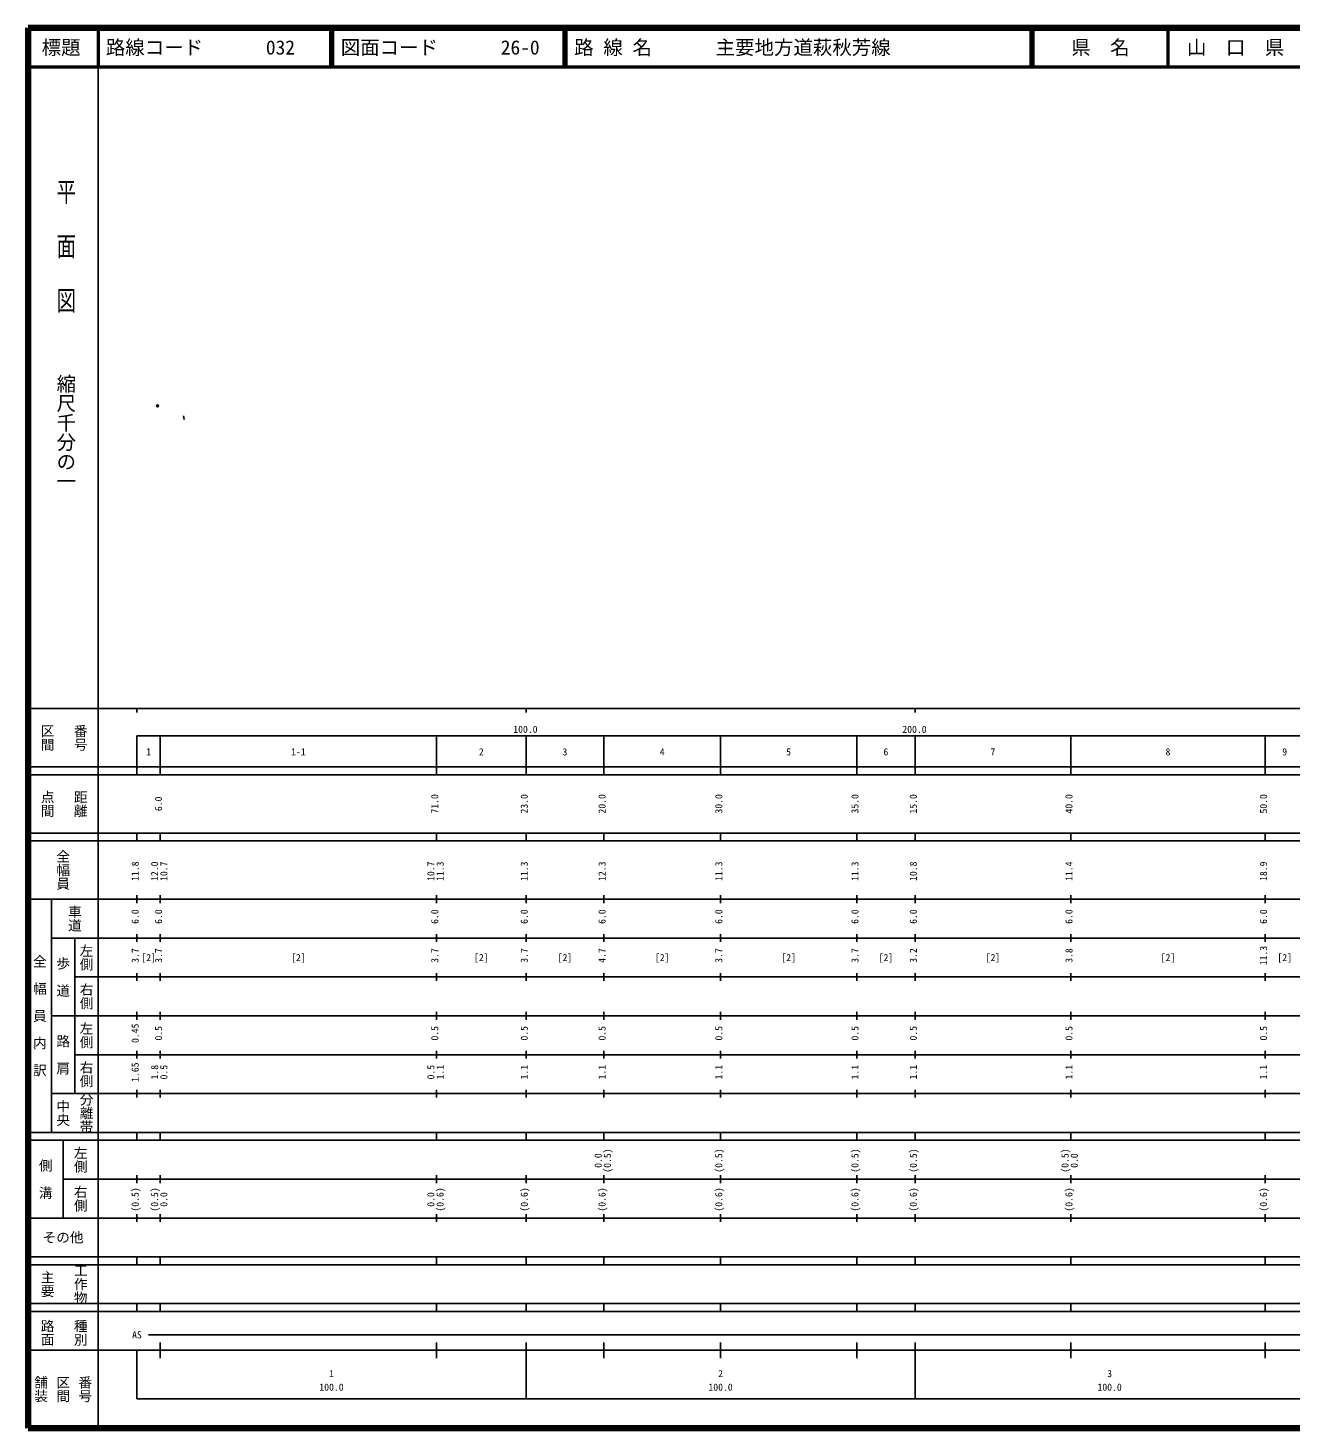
# Model space of a CAD drawing. Units: millimetres on the paper. Extents: x 40 to 680, y 20 to 380.
# Drawn here: x 40 to 364.6, y 20 to 380 of the extents above; entities that cross this region are included whole.
import ezdxf
from ezdxf.enums import TextEntityAlignment as Align

# ---------------------------------------------------------------- set-up
doc = ezdxf.new("R2010")
doc.units = ezdxf.units.MM
doc.header["$PDMODE"] = 32
doc.header["$PDSIZE"] = 0.5
for name, color, linetype, lineweight in [('M-BGD', 7, 'Continuous', 25), ('M-TTL', 2, 'Continuous', 140), ('M-TTL-BAND', 7, 'Continuous', 25), ('M-TTL-LINE', 7, 'Continuous', 50)]:
    doc.layers.add(name, color=color, linetype=linetype, lineweight=lineweight)
doc.layers.add('M-OTRS', color=6, linetype='Continuous')
doc.layers.add('M-TTL-TXT', color=7, linetype='Continuous')
doc.styles.add('@ＭＳ ゴシック', font='')
doc.styles.add('ＭＳ ゴシック', font='')
doc.styles.get('@ＭＳ ゴシック').set_extended_font_data('@MS Gothic')
doc.styles.get('ＭＳ ゴシック').set_extended_font_data('MS Gothic')

msp = doc.modelspace()

# ---------------------------------------------------------------- linework, layer by layer
at = {"layer": 'M-BGD'}
msp.add_line((80.118, 279.312), (79.93, 280.245), dxfattribs=at)
at = {"layer": 'M-OTRS'}
msp.add_point((73.29, 282.826), dxfattribs=at)
at = {"layer": 'M-TTL'}
for p, q in [((40, 380), (40, 20)), ((680, 380), (40, 380)), ((40, 20), (680, 20))]:
    msp.add_line(p, q, dxfattribs=at)
at = {"layer": 'M-TTL-BAND'}
for p, q in [((58, 370), (58, 20)), ((40, 205), (579, 205)), ((68, 205), (68, 204)), ((168, 205), (168, 204)), ((268, 205), (268, 204)), ((68, 198), (579, 198)), ((68, 198), (68, 188)), ((74, 188), (74, 198)), ((145, 188), (145, 198)), ((168, 188), (168, 198)), ((188, 188), (188, 198)), ((218, 188), (218, 198)), ((253, 188), (253, 198)), ((268, 188), (268, 198)), ((308, 188), (308, 198)), ((358, 188), (358, 198)), ((40, 190), (579, 190)), ((40, 188), (579, 188)), ((40, 173), (579, 173)), ((68, 171), (68, 173)), ((74, 171), (74, 173)), ((145, 171), (145, 173)), ((168, 171), (168, 173)), ((188, 171), (188, 173)), ((218, 171), (218, 173)), ((253, 171), (253, 173)), ((268, 171), (268, 173)), ((308, 171), (308, 173)), ((358, 171), (358, 173)), ((40, 171), (579, 171)), ((40, 156), (579, 156)), ((46, 96), (46, 156)), ((68, 155), (68, 157)), ((74, 155), (74, 157)), ((145, 155), (145, 157)), ((168, 155), (168, 157)), ((188, 155), (188, 157)), ((218, 155), (218, 157)), ((253, 155), (253, 157)), ((268, 155), (268, 157)), ((308, 155), (308, 157)), ((358, 155), (358, 157)), ((46, 146), (579, 146)), ((52, 146), (52, 106)), ((68, 145), (68, 147)), ((74, 145), (74, 147)), ((145, 145), (145, 147)), ((168, 145), (168, 147)), ((188, 145), (188, 147)), ((218, 145), (218, 147)), ((253, 145), (253, 147)), ((268, 145), (268, 147)), ((308, 145), (308, 147)), ((358, 145), (358, 147)), ((68, 135), (68, 137)), ((74, 135), (74, 137)), ((145, 135), (145, 137)), ((168, 135), (168, 137)), ((188, 135), (188, 137)), ((218, 135), (218, 137)), ((253, 135), (253, 137)), ((268, 135), (268, 137)), ((308, 135), (308, 137)), ((358, 135), (358, 137)), ((52, 136), (579, 136)), ((46, 126), (579, 126)), ((68, 125), (68, 127)), ((74, 125), (74, 127)), ((145, 125), (145, 127)), ((168, 125), (168, 127)), ((188, 125), (188, 127)), ((218, 125), (218, 127)), ((253, 125), (253, 127)), ((268, 125), (268, 127)), ((308, 125), (308, 127)), ((358, 125), (358, 127)), ((52, 116), (579, 116)), ((68, 115), (68, 117)), ((74, 115), (74, 117)), ((145, 115), (145, 117)), ((168, 115), (168, 117)), ((188, 115), (188, 117)), ((218, 115), (218, 117)), ((253, 115), (253, 117)), ((268, 115), (268, 117)), ((308, 115), (308, 117)), ((358, 115), (358, 117)), ((46, 106), (579, 106)), ((68, 105), (68, 107)), ((74, 105), (74, 107)), ((145, 105), (145, 107)), ((168, 105), (168, 107)), ((188, 105), (188, 107)), ((218, 105), (218, 107)), ((253, 105), (253, 107)), ((268, 105), (268, 107)), ((308, 105), (308, 107)), ((358, 105), (358, 107)), ((40, 96), (579, 96)), ((40, 94), (579, 94)), ((49, 94), (49, 74)), ((68, 94), (68, 96)), ((74, 94), (74, 96)), ((145, 94), (145, 96)), ((168, 94), (168, 96)), ((188, 94), (188, 96)), ((218, 94), (218, 96)), ((253, 94), (253, 96)), ((268, 94), (268, 96)), ((308, 94), (308, 96)), ((358, 94), (358, 96)), ((49, 84), (579, 84)), ((68, 83), (68, 85)), ((74, 83), (74, 85)), ((145, 83), (145, 85)), ((168, 83), (168, 85)), ((188, 83), (188, 85)), ((218, 83), (218, 85)), ((253, 83), (253, 85)), ((268, 83), (268, 85)), ((308, 83), (308, 85)), ((358, 83), (358, 85)), ((40, 74), (579, 74)), ((68, 73), (68, 75)), ((74, 73), (74, 75)), ((145, 73), (145, 75)), ((168, 73), (168, 75)), ((188, 73), (188, 75)), ((218, 73), (218, 75)), ((253, 73), (253, 75)), ((268, 73), (268, 75)), ((308, 73), (308, 75)), ((358, 73), (358, 75)), ((40, 64), (579, 64)), ((40, 62), (579, 62)), ((68, 62), (68, 64)), ((74, 62), (74, 64)), ((145, 62), (145, 64)), ((168, 62), (168, 64)), ((188, 62), (188, 64)), ((218, 62), (218, 64)), ((253, 62), (253, 64)), ((268, 62), (268, 64)), ((308, 62), (308, 64)), ((358, 62), (358, 64)), ((40, 52), (579, 52)), ((68, 50), (68, 52)), ((74, 50), (74, 52)), ((145, 50), (145, 52)), ((168, 50), (168, 52)), ((188, 50), (188, 52)), ((218, 50), (218, 52)), ((253, 50), (253, 52)), ((268, 50), (268, 52)), ((308, 50), (308, 52)), ((358, 50), (358, 52)), ((40, 50), (579, 50)), ((71, 44), (565, 44)), ((40, 40), (579, 40)), ((68, 40), (68, 27.5)), ((74, 38), (74, 42)), ((145, 38), (145, 42)), ((168, 27.5), (168, 42)), ((188, 38), (188, 42)), ((218, 38), (218, 42)), ((253, 38), (253, 42)), ((268, 27.5), (268, 42)), ((308, 38), (308, 42)), ((358, 38), (358, 42)), ((68, 27.5), (579, 27.5))]:
    msp.add_line(p, q, dxfattribs=at)
at = {"layer": 'M-TTL-LINE'}
for p, q in [((58, 380), (58, 370)), ((117.75, 380), (117.75, 370)), ((118.25, 380), (118.25, 370)), ((177.75, 380), (177.75, 370)), ((178.25, 380), (178.25, 370)), ((297.75, 380), (297.75, 370)), ((298.25, 380), (298.25, 370)), ((333, 380), (333, 370)), ((40, 370), (680, 370))]:
    msp.add_line(p, q, dxfattribs=at)

# ---------------------------------------------------------------- texts
at = {"layer": 'M-TTL-BAND', "style": '@ＭＳ ゴシック', "width": 1.4}
msp.add_text('平  面  図', height=3.666, rotation=270, dxfattribs=at).set_placement((49.777, 306.475), align=Align.MIDDLE_RIGHT)
at = {"layer": 'M-TTL-BAND', "style": '@ＭＳ ゴシック'}
msp.add_text('縮尺千分の一', height=3.666, rotation=270, dxfattribs=at).set_placement((49.777, 261.03), align=Align.MIDDLE_RIGHT)
for s, p in [('区間', (45, 197.5)), ('番号', (53.5, 197.5)), ('点間', (45, 180.5)), ('距離', (53.5, 180.5)), ('全幅員', (49, 163.5)), ('車道', (52, 151)), ('左側', (55, 141)), ('全\u3000幅\u3000員\u3000内\u3000訳', (43, 126)), ('歩\u3000道', (49, 136)), ('右側', (55, 131)), ('左側', (55, 121)), ('路\u3000肩', (49, 116)), ('右側', (55, 111)), ('分離帯', (55, 101)), ('中央', (49, 101)), ('左側', (53.5, 89)), ('側\u3000溝', (44.5, 84)), ('右側', (53.5, 79)), ('工作物', (53.5, 57)), ('主要', (45, 57)), ('路面', (45, 44.5)), ('種別', (53.5, 44.5)), ('舗装', (43.333, 30)), ('区間', (49, 30)), ('番号', (54.667, 30))]:
    msp.add_text(s, height=2.566, rotation=270, dxfattribs=at).set_placement(p, align=Align.MIDDLE_CENTER)
at = {"layer": 'M-TTL-BAND', "style": 'ＭＳ ゴシック'}
for s, p in [('100.0', (167.844, 198.195)), ('200.0', (267.844, 198.195)), ('1', (71, 192.405)), ('1-1', (109.5, 192.405)), ('2', (156.5, 192.405)), ('3', (178, 192.405)), ('4', (203, 192.405)), ('5', (235.5, 192.405)), ('6', (260.5, 192.405)), ('7', (288, 192.405)), ('8', (333, 192.405)), ('9', (363, 192.405)), ('[2]', (71, 139.5)), ('[2]', (109.5, 139.5)), ('[2]', (156.5, 139.5)), ('[2]', (178, 139.5)), ('[2]', (203, 139.5)), ('[2]', (235.5, 139.5)), ('[2]', (260.5, 139.5)), ('[2]', (288, 139.5)), ('[2]', (333, 139.5)), ('[2]', (363, 139.5)), ('AS', (68, 42.5)), ('1', (118, 32.523)), ('2', (218, 32.523)), ('3', (318, 32.523)), ('100.0', (118, 29.033)), ('100.0', (218, 29.033)), ('100.0', (318, 29.033))]:
    msp.add_text(s, height=1.833, dxfattribs=at).set_placement(p, align=Align.BOTTOM_CENTER)
for s, p in [('6.0', (75, 180.5)), ('71.0', (146, 180.5)), ('23.0', (169, 180.5)), ('20.0', (189, 180.5)), ('30.0', (219, 180.5)), ('35.0', (254, 180.5)), ('15.0', (269, 180.5)), ('40.0', (309, 180.5)), ('50.0', (359, 180.5)), ('11.8', (69, 163.174)), ('12.0', (74, 163.174)), ('10.7', (76.37, 163.174)), ('10.7', (145, 163.174)), ('11.3', (147.37, 163.174)), ('11.3', (169, 163.174)), ('12.3', (189, 163.174)), ('11.3', (219, 163.174)), ('11.3', (254, 163.174)), ('10.8', (269, 163.174)), ('11.4', (309, 163.174)), ('18.9', (359, 163.174)), ('6.0', (69, 151.5)), ('6.0', (75, 151.5)), ('6.0', (146, 151.5)), ('6.0', (169, 151.5)), ('6.0', (189, 151.5)), ('6.0', (219, 151.5)), ('6.0', (254, 151.5)), ('6.0', (269, 151.5)), ('6.0', (309, 151.5)), ('6.0', (359, 151.5)), ('3.7', (69, 141.5)), ('3.7', (75, 141.5)), ('3.7', (146, 141.5)), ('3.7', (169, 141.5)), ('4.7', (189, 141.5)), ('3.7', (219, 141.5)), ('3.7', (254, 141.5)), ('3.2', (269, 141.5)), ('3.8', (309, 141.5)), ('11.3', (359, 141.5)), ('0.45', (69, 121.5)), ('0.5', (75, 121.5)), ('0.5', (146, 121.5)), ('0.5', (169, 121.5)), ('0.5', (189, 121.5)), ('0.5', (219, 121.5)), ('0.5', (254, 121.5)), ('0.5', (269, 121.5)), ('0.5', (309, 121.5)), ('0.5', (359, 121.5)), ('1.65', (69, 111.5)), ('1.8', (74, 111.5)), ('0.5', (76.37, 111.5)), ('0.5', (145, 111.5)), ('1.1', (147.37, 111.5)), ('1.1', (169, 111.5)), ('1.1', (189, 111.5)), ('1.1', (219, 111.5)), ('1.1', (254, 111.5)), ('1.1', (269, 111.5)), ('1.1', (309, 111.5)), ('1.1', (359, 111.5)), ('0.0', (188, 88.764)), ('(0.5)', (190.37, 88.764)), ('(0.5)', (219, 88.764)), ('(0.5)', (254, 88.764)), ('(0.5)', (269, 88.764)), ('(0.5)', (308, 88.764)), ('0.0', (310.37, 88.764)), ('(0.5)', (69, 78.764)), ('(0.5)', (74, 78.764)), ('0.0', (76.37, 78.764)), ('0.0', (145, 78.764)), ('(0.6)', (147.37, 78.764)), ('(0.6)', (169, 78.764)), ('(0.6)', (189, 78.764)), ('(0.6)', (219, 78.764)), ('(0.6)', (254, 78.764)), ('(0.6)', (269, 78.764)), ('(0.6)', (309, 78.764)), ('(0.6)', (359, 78.764))]:
    msp.add_text(s, height=1.833, rotation=90, dxfattribs=at).set_placement(p, align=Align.BOTTOM_CENTER)
msp.add_text('その他', height=2.566, dxfattribs=at).set_placement((49, 69), align=Align.MIDDLE_CENTER)
at = {"layer": 'M-TTL-TXT', "style": 'ＭＳ ゴシック'}
for s, p in [('標題', (48.5, 375)), ('県\u3000名', (315.625, 375)), ('山\u3000口\u3000県', (350.375, 375))]:
    msp.add_text(s, height=3.666, dxfattribs=at).set_placement(p, align=Align.MIDDLE_CENTER)
for s, p in [('路線コード', (60, 375)), ('032', (101.142, 375)), ('図面コード', (120.38, 375)), ('26-0', (161.521, 375)), ('路 線 名', (180.38, 375)), ('主要地方道萩秋芳線', (216.734, 375))]:
    msp.add_text(s, height=3.666, dxfattribs=at).set_placement(p, align=Align.MIDDLE_LEFT)

doc.saveas('drawing.dxf')
